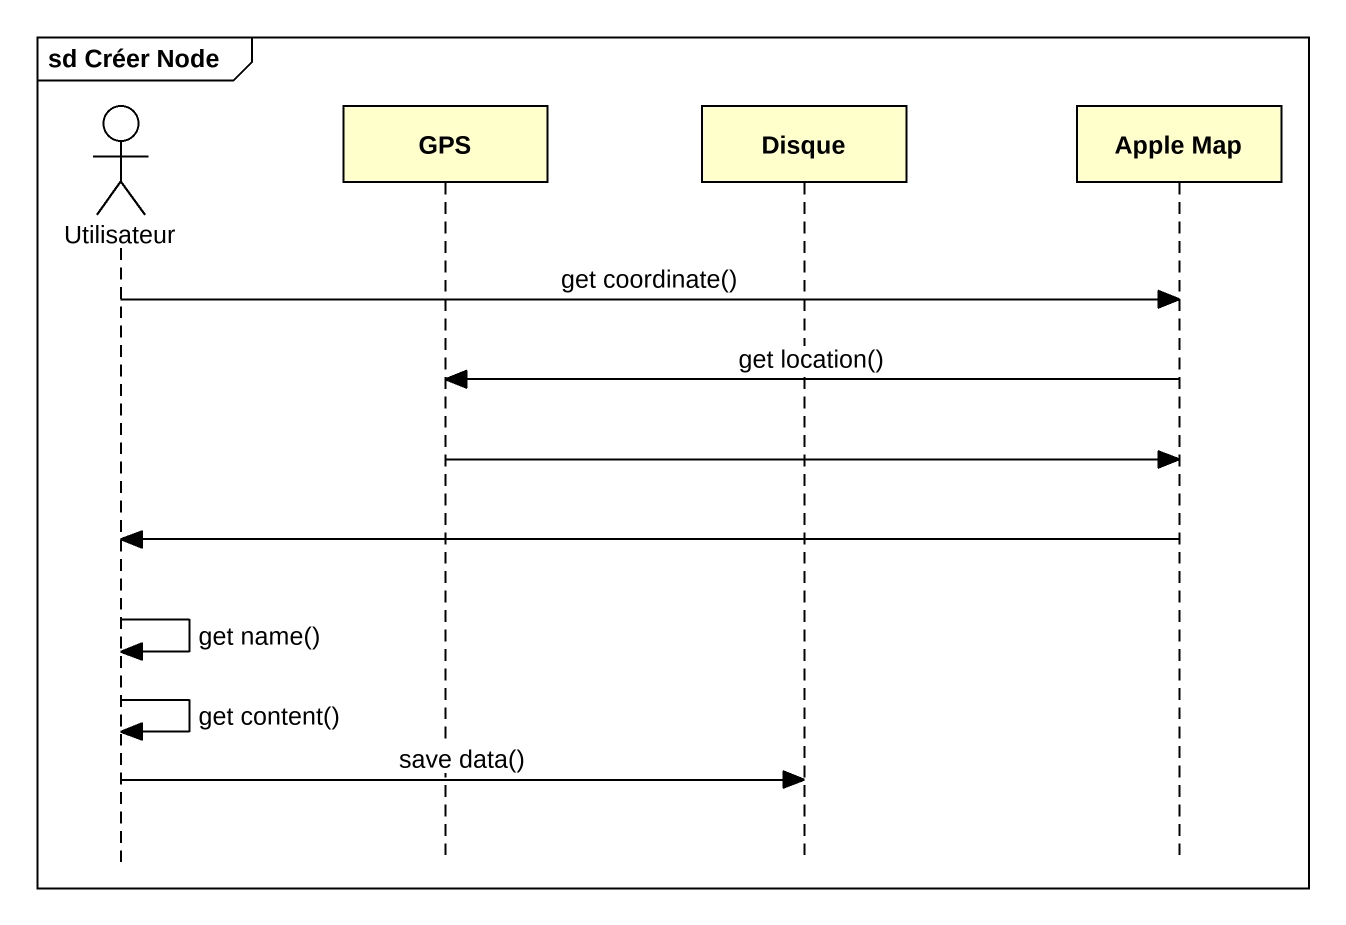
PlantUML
@startuml
mainframe sd Créer Node
hide footbox
actor Utilisateur
participant GPS
participant Disque
participant "Apple Map" as Apple_Map

Utilisateur -> Apple_Map : get coordinate()
Apple_Map -> GPS : get location()
GPS -> Apple_Map
Apple_Map -> Utilisateur
Utilisateur -> Utilisateur : get name()
Utilisateur -> Utilisateur : get content()
Utilisateur -> Disque : save data()
@enduml
